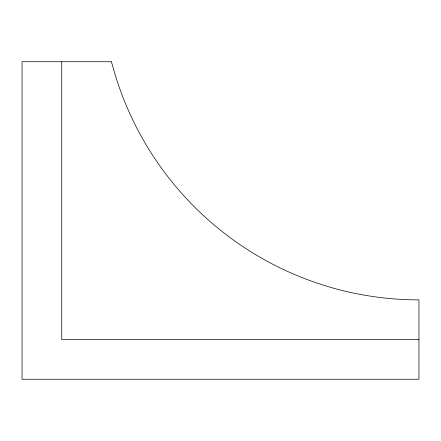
<?xml version="1.0" encoding="UTF-8"?>
<svg xmlns="http://www.w3.org/2000/svg" width="441" height="441" viewBox="0 0 441 441"><rect width="100%" height="100%" fill="white"/><g stroke="black" fill="none" stroke-linecap="round" stroke-linejoin="round"><path stroke-width="0.66" d="M418.95 339.57L61.74 339.57L61.74 61.74M111.33 61.74L22.05 61.74L22.05 379.26L418.95 379.26L418.95 299.88A317.52 317.52 0 0 1 112.251 64.54L111.33 61.74"/></g></svg>
